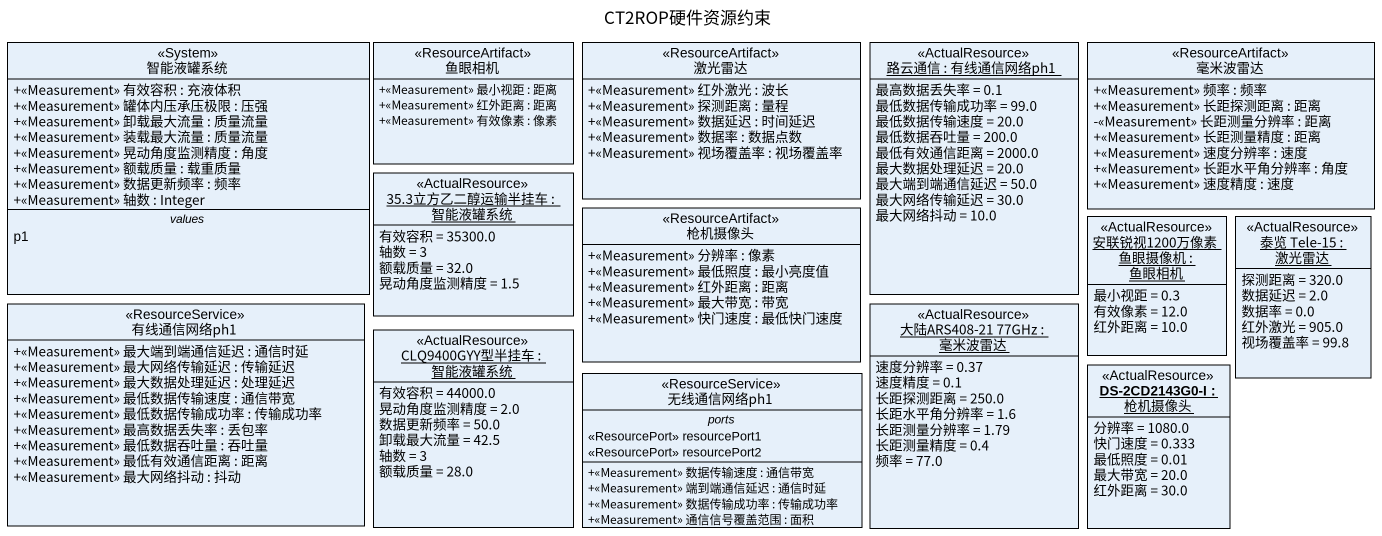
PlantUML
@startuml
title CT2ROP硬件资源约束
hide circle
hide empty members
skinparam classAttributeIconSize 0
class 智能液罐系统 <<System>> {
  +<<Measurement>> 有效容积 : 充液体积
  +<<Measurement>> 罐体内压承压极限 : 压强
  +<<Measurement>> 卸载最大流量 : 质量流量
  +<<Measurement>> 装载最大流量 : 质量流量
  +<<Measurement>> 晃动角度监测精度 : 角度
  +<<Measurement>> 额载质量 : 载重质量
  +<<Measurement>> 数据更新频率 : 频率
  +<<Measurement>> 轴数 : Integer
  -- values --
  p1
}
class 鱼眼相机 <<ResourceArtifact>> {
  +<<Measurement>> 最小视距 : 距离
  +<<Measurement>> 红外距离 : 距离
  +<<Measurement>> 有效像素 : 像素
}
class 激光雷达 <<ResourceArtifact>> {
  +<<Measurement>> 红外激光 : 波长
  +<<Measurement>> 探测距离 : 量程
  +<<Measurement>> 数据延迟 : 时间延迟
  +<<Measurement>> 数据率 : 数据点数
  +<<Measurement>> 视场覆盖率 : 视场覆盖率
}
object "路云通信 : 有线通信网络ph1" as 路云通信 <<ActualResource>> {
  最高数据丢失率 = 0.1
  最低数据传输成功率 = 99.0
  最低数据传输速度 = 20.0
  最低数据吞吐量 = 200.0
  最低有效通信距离 = 2000.0
  最大数据处理延迟 = 20.0
  最大端到端通信延迟 = 50.0
  最大网络传输延迟 = 30.0
  最大网络抖动 = 10.0
}
class 毫米波雷达 <<ResourceArtifact>> {
  +<<Measurement>> 频率 : 频率
  +<<Measurement>> 长距探测距离 : 距离
  -<<Measurement>> 长距测量分辨率 : 距离
  +<<Measurement>> 长距测量精度 : 距离
  +<<Measurement>> 速度分辨率 : 速度
  +<<Measurement>> 长距水平角分辨率 : 角度
  +<<Measurement>> 速度精度 : 速度
}
object "35.3立方乙二醇运输半挂车 : 智能液罐系统" as o35_3立方乙二醇运输半挂车 <<ActualResource>> {
  有效容积 = 35300.0
  轴数 = 3
  额载质量 = 32.0
  晃动角度监测精度 = 1.5
}
class 枪机摄像头 <<ResourceArtifact>> {
  +<<Measurement>> 分辨率 : 像素
  +<<Measurement>> 最低照度 : 最小亮度值
  +<<Measurement>> 红外距离 : 距离
  +<<Measurement>> 最大带宽 : 带宽
  +<<Measurement>> 快门速度 : 最低快门速度
}
object "安联锐视1200万像素鱼眼摄像机 : 鱼眼相机" as 安联锐视1200万像素鱼眼摄像机 <<ActualResource>> {
  最小视距 = 0.3
  有效像素 = 12.0
  红外距离 = 10.0
}
object "泰览 Tele-15 : 激光雷达" as 泰览_Tele_15 <<ActualResource>> {
  探测距离 = 320.0
  数据延迟 = 2.0
  数据率 = 0.0
  红外激光 = 905.0
  视场覆盖率 = 99.8
}
class 有线通信网络ph1 <<ResourceService>> {
  +<<Measurement>> 最大端到端通信延迟 : 通信时延
  +<<Measurement>> 最大网络传输延迟 : 传输延迟
  +<<Measurement>> 最大数据处理延迟 : 处理延迟
  +<<Measurement>> 最低数据传输速度 : 通信带宽
  +<<Measurement>> 最低数据传输成功率 : 传输成功率
  +<<Measurement>> 最高数据丢失率 : 丢包率
  +<<Measurement>> 最低数据吞吐量 : 吞吐量
  +<<Measurement>> 最低有效通信距离 : 距离
  +<<Measurement>> 最大网络抖动 : 抖动
}
object "CLQ9400GYY型半挂车 : 智能液罐系统" as CLQ9400GYY型半挂车 <<ActualResource>> {
  有效容积 = 44000.0
  晃动角度监测精度 = 2.0
  数据更新频率 = 50.0
  卸载最大流量 = 42.5
  轴数 = 3
  额载质量 = 28.0
}
object "大陆ARS408-21 77GHz : 毫米波雷达" as 大陆ARS408_21_77GHz <<ActualResource>> {
  速度分辨率 = 0.37
  速度精度 = 0.1
  长距探测距离 = 250.0
  长距水平角分辨率 = 1.6
  长距测量分辨率 = 1.79
  长距测量精度 = 0.4
  频率 = 77.0
}
class 无线通信网络ph1 <<ResourceService>> {
  -- ports --
  <<ResourcePort>> resourcePort1
  <<ResourcePort>> resourcePort2
  --
  +<<Measurement>> 数据传输速度 : 通信带宽
  +<<Measurement>> 端到端通信延迟 : 通信时延
  +<<Measurement>> 数据传输成功率 : 传输成功率
  +<<Measurement>> 通信信号覆盖范围 : 面积
}
object "DS-2CD2143G0-I : 枪机摄像头" as DS_2CD2143G0_I <<ActualResource>> {
  分辨率 = 1080.0
  快门速度 = 0.333
  最低照度 = 0.01
  最大带宽 = 20.0
  红外距离 = 30.0
}
@enduml
